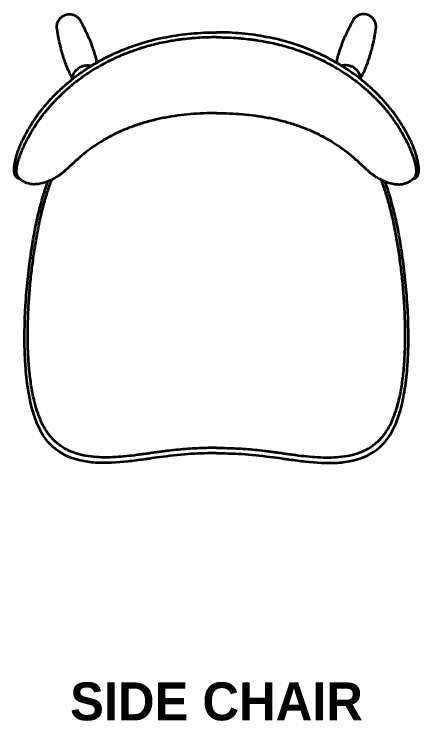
# Model space of a CAD drawing. Header units: millimetres. Extents: x -419 to 2485, y 567 to 1671.
# Drawn here: x 1951 to 2485, y 567 to 1499 of the extents above; entities that cross this region are included whole.
import ezdxf

# ---------------------------------------------------------------- set-up
doc = ezdxf.new("R2010")
doc.units = ezdxf.units.MM
doc.header["$LTSCALE"] = 0.7
doc.layers.add('T25', color=4, linetype='Continuous', lineweight=25)
doc.styles.add('Futwora Pro', font='FutworaPro-Regular.ttf')

# ---------------------------------------------------------------- blocks, each defined once
blk = doc.blocks.new('ManOfParts_FrenchmanStreet_SideChair')
at = {"linetype": 'Continuous', "lineweight": 35}
blk.add_lwpolyline([(0, 555.08), (0, 555.08)], dxfattribs=at)
blk.add_lwpolyline([(0, 555.08), (0, 555.08)], dxfattribs=at)
for points, knots in [([(-210.57, 562.6), (-210.58, 564.31), (-210.31, 566.02), (-209.8, 567.64), (-209.33, 569.13), (-208.64, 570.55), (-207.78, 571.84), (-207.02, 572.97), (-206.13, 574), (-205.12, 574.91), (-204.55, 575.43), (-203.94, 575.9), (-203.3, 576.33), (-201.66, 577.43), (-199.83, 578.24), (-197.92, 578.69), (-196.6, 579), (-195.23, 579.15), (-193.87, 579.13), (-193.1, 579.12), (-192.32, 579.05), (-191.56, 578.93), (-190.02, 578.69), (-188.52, 578.23), (-187.11, 577.56), (-185.69, 576.9), (-184.37, 576.02), (-183.19, 574.98), (-182.08, 573.99), (-181.09, 572.85), (-180.28, 571.6), (-179.99, 571.15), (-179.72, 570.68), (-179.47, 570.21)], [0, 0, 0, 0, 1, 1, 1, 2, 2, 2, 3, 3, 3, 4, 4, 4, 5, 5, 5, 6, 6, 6, 7, 7, 7, 8, 8, 8, 9, 9, 9, 10, 10, 10, 11, 11, 11, 11]), ([(210.57, 562.6), (210.58, 564.31), (210.31, 566.02), (209.8, 567.64), (209.33, 569.13), (208.64, 570.55), (207.78, 571.84), (207.02, 572.97), (206.13, 574), (205.12, 574.91), (204.55, 575.43), (203.94, 575.9), (203.3, 576.33), (201.66, 577.43), (199.83, 578.24), (197.92, 578.69), (196.6, 579), (195.23, 579.15), (193.87, 579.13), (193.1, 579.12), (192.32, 579.05), (191.56, 578.93), (190.02, 578.69), (188.52, 578.23), (187.11, 577.56), (185.69, 576.9), (184.37, 576.02), (183.19, 574.98), (182.08, 573.99), (181.09, 572.85), (180.28, 571.6), (179.99, 571.15), (179.72, 570.68), (179.47, 570.21)], [0, 0, 0, 0, 1, 1, 1, 2, 2, 2, 3, 3, 3, 4, 4, 4, 5, 5, 5, 6, 6, 6, 7, 7, 7, 8, 8, 8, 9, 9, 9, 10, 10, 10, 11, 11, 11, 11]), ([(-179.47, 570.21), (-178.74, 568.81), (-178.02, 567.42), (-177.3, 566.02), (-176.58, 564.62), (-175.86, 563.22), (-175.16, 561.82), (-173.76, 559), (-172.39, 556.17), (-171.07, 553.32), (-169.75, 550.46), (-168.48, 547.59), (-167.29, 544.68), (-166.1, 541.77), (-164.98, 538.83), (-163.97, 535.85)], [0, 0, 0, 0, 1, 1, 1, 2, 2, 2, 3, 3, 3, 4, 4, 4, 5, 5, 5, 5]), ([(179.47, 570.21), (178.74, 568.81), (178.02, 567.42), (177.3, 566.02), (176.58, 564.62), (175.86, 563.22), (175.16, 561.82), (173.76, 559), (172.39, 556.17), (171.07, 553.32), (169.75, 550.46), (168.48, 547.59), (167.29, 544.68), (166.1, 541.77), (164.98, 538.83), (163.97, 535.85)], [0, 0, 0, 0, 1, 1, 1, 2, 2, 2, 3, 3, 3, 4, 4, 4, 5, 5, 5, 5]), ([(-202.08, 523.12), (-202.57, 524.61), (-203.04, 526.11), (-203.48, 527.62), (-203.7, 528.39), (-203.92, 529.15), (-204.13, 529.92), (-204.34, 530.67), (-204.54, 531.42), (-204.73, 532.17), (-205.53, 535.21), (-206.24, 538.27), (-206.91, 541.35), (-207.57, 544.42), (-208.18, 547.5), (-208.74, 550.6), (-209.03, 552.14), (-209.3, 553.69), (-209.56, 555.24), (-209.83, 556.79), (-210.09, 558.34), (-210.34, 559.89)], [0, 0, 0, 0, 1, 1, 1, 2, 2, 2, 3, 3, 3, 4, 4, 4, 5, 5, 5, 6, 6, 6, 7, 7, 7, 7]), ([(202.08, 523.12), (202.57, 524.61), (203.04, 526.11), (203.48, 527.62), (203.7, 528.39), (203.92, 529.15), (204.13, 529.92), (204.34, 530.67), (204.54, 531.42), (204.73, 532.17), (205.53, 535.21), (206.24, 538.27), (206.91, 541.35), (207.57, 544.42), (208.18, 547.5), (208.74, 550.6), (209.03, 552.14), (209.3, 553.69), (209.56, 555.24), (209.83, 556.79), (210.09, 558.34), (210.34, 559.89)], [0, 0, 0, 0, 1, 1, 1, 2, 2, 2, 3, 3, 3, 4, 4, 4, 5, 5, 5, 6, 6, 6, 7, 7, 7, 7]), ([(-231.92, 451.69), (-228.49, 455.98), (-224.91, 460.18), (-221.22, 464.26), (-217.51, 468.35), (-213.68, 472.31), (-209.74, 476.15), (-205.79, 479.99), (-201.73, 483.7), (-197.56, 487.26), (-193.39, 490.83), (-189.11, 494.26), (-184.75, 497.55), (-176.01, 504.13), (-166.9, 510.12), (-157.5, 515.53), (-148.08, 520.95), (-138.38, 525.78), (-128.42, 530.04), (-118.46, 534.31), (-108.25, 538.01), (-97.84, 541.16), (-87.42, 544.31), (-76.8, 546.91), (-66.03, 548.98), (-60.63, 550.01), (-55.21, 550.91), (-49.75, 551.67), (-44.29, 552.44), (-38.79, 553.08), (-33.28, 553.58), (-27.77, 554.09), (-22.23, 554.46), (-16.68, 554.71), (-13.9, 554.84), (-11.13, 554.93), (-8.35, 554.99), (-5.56, 555.05), (-2.78, 555.08), (0, 555.08)], [0, 0, 0, 0, 1, 1, 1, 2, 2, 2, 3, 3, 3, 4, 4, 4, 5, 5, 5, 6, 6, 6, 7, 7, 7, 8, 8, 8, 9, 9, 9, 10, 10, 10, 11, 11, 11, 12, 12, 12, 13, 13, 13, 13]), ([(231.92, 451.69), (228.49, 455.98), (224.91, 460.18), (221.22, 464.26), (217.51, 468.35), (213.68, 472.31), (209.74, 476.15), (205.79, 479.99), (201.73, 483.7), (197.56, 487.26), (193.39, 490.83), (189.11, 494.26), (184.75, 497.55), (176.01, 504.13), (166.9, 510.12), (157.5, 515.53), (148.08, 520.95), (138.38, 525.78), (128.42, 530.04), (118.46, 534.31), (108.25, 538.01), (97.84, 541.16), (87.42, 544.31), (76.8, 546.91), (66.03, 548.98), (60.63, 550.01), (55.21, 550.91), (49.75, 551.67), (44.29, 552.44), (38.79, 553.08), (33.28, 553.58), (27.77, 554.09), (22.23, 554.46), (16.68, 554.71), (13.9, 554.84), (11.13, 554.93), (8.35, 554.99), (5.56, 555.05), (2.78, 555.08), (0, 555.08)], [0, 0, 0, 0, 1, 1, 1, 2, 2, 2, 3, 3, 3, 4, 4, 4, 5, 5, 5, 6, 6, 6, 7, 7, 7, 8, 8, 8, 9, 9, 9, 10, 10, 10, 11, 11, 11, 12, 12, 12, 13, 13, 13, 13]), ([(0, 548.63), (-1.49, 548.63), (-2.98, 548.62), (-4.47, 548.61), (-5.71, 548.59), (-6.94, 548.57), (-8.18, 548.54), (-9.11, 548.52), (-10.04, 548.5), (-10.97, 548.47), (-12.77, 548.42), (-14.56, 548.35), (-16.35, 548.28), (-17.11, 548.24), (-17.86, 548.21), (-18.62, 548.17), (-22.94, 547.95), (-27.26, 547.66), (-31.57, 547.28), (-31.92, 547.25), (-32.28, 547.22), (-32.64, 547.19), (-36.58, 546.83), (-40.52, 546.41), (-44.44, 545.92), (-45.89, 545.74), (-47.34, 545.55), (-48.79, 545.35), (-51.6, 544.97), (-54.41, 544.54), (-57.2, 544.08), (-59.73, 543.67), (-62.26, 543.22), (-64.77, 542.75), (-68.2, 542.1), (-71.61, 541.4), (-75.01, 540.65), (-82.09, 539.07), (-89.1, 537.25), (-96.02, 535.19), (-97.25, 534.82), (-98.47, 534.45), (-99.69, 534.07), (-103.74, 532.8), (-107.76, 531.45), (-111.75, 530.01), (-115.74, 528.57), (-119.69, 527.05), (-123.61, 525.43), (-124.44, 525.09), (-125.27, 524.74), (-126.1, 524.39), (-129.17, 523.09), (-132.22, 521.73), (-135.24, 520.32), (-139.08, 518.53), (-142.88, 516.64), (-146.64, 514.67), (-149.36, 513.24), (-152.06, 511.76), (-154.73, 510.23), (-155.75, 509.65), (-156.76, 509.06), (-157.77, 508.47), (-159.61, 507.39), (-161.43, 506.29), (-163.24, 505.16), (-165.04, 504.04), (-166.84, 502.89), (-168.63, 501.72), (-170.41, 500.55), (-172.18, 499.35), (-173.94, 498.13), (-175.69, 496.92), (-177.44, 495.68), (-179.17, 494.41), (-179.98, 493.82), (-180.79, 493.22), (-181.59, 492.62), (-181.83, 492.44), (-182.07, 492.26), (-182.3, 492.08), (-183.34, 491.3), (-184.38, 490.5), (-185.41, 489.7), (-188.4, 487.37), (-191.34, 484.98), (-194.23, 482.51), (-194.61, 482.18), (-195, 481.84), (-195.39, 481.51), (-196.2, 480.81), (-197.01, 480.1), (-197.82, 479.38), (-198.63, 478.66), (-199.43, 477.94), (-200.23, 477.22), (-201.03, 476.49), (-201.82, 475.76), (-202.61, 475.02), (-203.06, 474.6), (-203.51, 474.17), (-203.96, 473.75), (-204.3, 473.43), (-204.63, 473.11), (-204.97, 472.79), (-205.39, 472.38), (-205.81, 471.98), (-206.23, 471.57), (-206.59, 471.22), (-206.94, 470.87), (-207.3, 470.53), (-208.07, 469.77), (-208.83, 469), (-209.6, 468.24), (-210.36, 467.47), (-211.11, 466.69), (-211.87, 465.91), (-212.62, 465.13), (-213.37, 464.35), (-214.11, 463.56), (-215.26, 462.33), (-216.41, 461.09), (-217.54, 459.85), (-217.86, 459.49), (-218.18, 459.13), (-218.51, 458.77), (-219.95, 457.15), (-221.37, 455.51), (-222.78, 453.86), (-223.13, 453.45), (-223.48, 453.04), (-223.82, 452.62), (-224.17, 452.2), (-224.52, 451.79), (-224.86, 451.37), (-225.21, 450.95), (-225.55, 450.54), (-225.89, 450.12), (-226.24, 449.7), (-226.58, 449.28), (-226.92, 448.86), (-227.09, 448.64), (-227.26, 448.43), (-227.43, 448.22), (-227.51, 448.12), (-227.6, 448.01), (-227.68, 447.91), (-227.76, 447.8), (-227.85, 447.69), (-227.93, 447.59), (-227.97, 447.53), (-228.02, 447.48), (-228.06, 447.43)], [0, 0, 0, 0, 1, 1, 1, 2, 2, 2, 3, 3, 3, 4, 4, 4, 5, 5, 5, 6, 6, 6, 7, 7, 7, 8, 8, 8, 9, 9, 9, 10, 10, 10, 11, 11, 11, 12, 12, 12, 13, 13, 13, 14, 14, 14, 15, 15, 15, 16, 16, 16, 17, 17, 17, 18, 18, 18, 19, 19, 19, 20, 20, 20, 21, 21, 21, 22, 22, 22, 23, 23, 23, 24, 24, 24, 25, 25, 25, 26, 26, 26, 27, 27, 27, 28, 28, 28, 29, 29, 29, 30, 30, 30, 31, 31, 31, 32, 32, 32, 33, 33, 33, 34, 34, 34, 35, 35, 35, 36, 36, 36, 37, 37, 37, 38, 38, 38, 39, 39, 39, 40, 40, 40, 41, 41, 41, 42, 42, 42, 43, 43, 43, 44, 44, 44, 45, 45, 45, 46, 46, 46, 47, 47, 47, 48, 48, 48, 49, 49, 49, 50, 50, 50, 51, 51, 51, 51]), ([(0, 548.63), (1.49, 548.63), (2.98, 548.62), (4.47, 548.61), (5.71, 548.59), (6.94, 548.57), (8.18, 548.54), (9.11, 548.52), (10.04, 548.5), (10.97, 548.47), (12.77, 548.42), (14.56, 548.35), (16.35, 548.28), (17.11, 548.24), (17.86, 548.21), (18.62, 548.17), (22.94, 547.95), (27.26, 547.66), (31.57, 547.28), (31.92, 547.25), (32.28, 547.22), (32.64, 547.19), (36.58, 546.83), (40.52, 546.41), (44.44, 545.92), (45.89, 545.74), (47.34, 545.55), (48.79, 545.35), (51.6, 544.97), (54.41, 544.54), (57.2, 544.08), (59.73, 543.67), (62.26, 543.22), (64.77, 542.75), (68.2, 542.1), (71.61, 541.4), (75.01, 540.65), (82.09, 539.07), (89.1, 537.25), (96.02, 535.19), (97.25, 534.82), (98.47, 534.45), (99.69, 534.07), (103.74, 532.8), (107.76, 531.45), (111.75, 530.01), (115.74, 528.57), (119.69, 527.05), (123.61, 525.43), (124.44, 525.09), (125.27, 524.74), (126.1, 524.39), (129.17, 523.09), (132.22, 521.73), (135.24, 520.32), (139.08, 518.53), (142.88, 516.64), (146.64, 514.67), (149.36, 513.24), (152.06, 511.76), (154.73, 510.23), (155.75, 509.65), (156.76, 509.06), (157.77, 508.47), (159.61, 507.39), (161.43, 506.29), (163.24, 505.16), (165.04, 504.04), (166.84, 502.89), (168.63, 501.72), (170.41, 500.55), (172.18, 499.35), (173.94, 498.13), (175.69, 496.92), (177.44, 495.68), (179.17, 494.41), (179.98, 493.82), (180.79, 493.22), (181.59, 492.62), (181.83, 492.44), (182.07, 492.26), (182.3, 492.08), (183.34, 491.3), (184.38, 490.5), (185.41, 489.7), (188.4, 487.37), (191.34, 484.98), (194.23, 482.51), (194.61, 482.18), (195, 481.84), (195.39, 481.51), (196.2, 480.81), (197.01, 480.1), (197.82, 479.38), (198.63, 478.66), (199.43, 477.94), (200.23, 477.22), (201.03, 476.49), (201.82, 475.76), (202.61, 475.02), (203.06, 474.6), (203.51, 474.17), (203.96, 473.75), (204.3, 473.43), (204.63, 473.11), (204.97, 472.79), (205.39, 472.38), (205.81, 471.98), (206.23, 471.57), (206.59, 471.22), (206.94, 470.87), (207.3, 470.53), (208.07, 469.77), (208.83, 469), (209.6, 468.24), (210.36, 467.47), (211.11, 466.69), (211.87, 465.91), (212.62, 465.13), (213.37, 464.35), (214.11, 463.56), (215.26, 462.33), (216.41, 461.09), (217.54, 459.85), (217.86, 459.49), (218.18, 459.13), (218.51, 458.77), (219.95, 457.15), (221.37, 455.51), (222.78, 453.86), (223.13, 453.45), (223.48, 453.04), (223.82, 452.62), (224.17, 452.2), (224.52, 451.79), (224.86, 451.37), (225.21, 450.95), (225.55, 450.54), (225.89, 450.12), (226.24, 449.7), (226.58, 449.28), (226.92, 448.86), (227.09, 448.64), (227.26, 448.43), (227.43, 448.22), (227.51, 448.12), (227.6, 448.01), (227.68, 447.91), (227.76, 447.8), (227.85, 447.69), (227.93, 447.59), (227.97, 447.53), (228.02, 447.48), (228.06, 447.43)], [0, 0, 0, 0, 1, 1, 1, 2, 2, 2, 3, 3, 3, 4, 4, 4, 5, 5, 5, 6, 6, 6, 7, 7, 7, 8, 8, 8, 9, 9, 9, 10, 10, 10, 11, 11, 11, 12, 12, 12, 13, 13, 13, 14, 14, 14, 15, 15, 15, 16, 16, 16, 17, 17, 17, 18, 18, 18, 19, 19, 19, 20, 20, 20, 21, 21, 21, 22, 22, 22, 23, 23, 23, 24, 24, 24, 25, 25, 25, 26, 26, 26, 27, 27, 27, 28, 28, 28, 29, 29, 29, 30, 30, 30, 31, 31, 31, 32, 32, 32, 33, 33, 33, 34, 34, 34, 35, 35, 35, 36, 36, 36, 37, 37, 37, 38, 38, 38, 39, 39, 39, 40, 40, 40, 41, 41, 41, 42, 42, 42, 43, 43, 43, 44, 44, 44, 45, 45, 45, 46, 46, 46, 47, 47, 47, 48, 48, 48, 49, 49, 49, 50, 50, 50, 51, 51, 51, 51]), ([(-164.19, 536.46), (-163.18, 533.76), (-162.22, 531.01), (-161.32, 528.17), (-160.57, 525.78), (-159.85, 523.3), (-159.19, 520.7), (-158.75, 518.96), (-158.33, 517.14), (-157.96, 515.26)], [0, 0, 0, 0, 1, 1, 1, 2, 2, 2, 3, 3, 3, 3]), ([(164.19, 536.46), (163.18, 533.76), (162.22, 531.01), (161.32, 528.17), (160.57, 525.78), (159.85, 523.3), (159.19, 520.7), (158.75, 518.96), (158.33, 517.14), (157.96, 515.26)], [0, 0, 0, 0, 1, 1, 1, 2, 2, 2, 3, 3, 3, 3]), ([(-190.14, 495.12), (-190.55, 495.77), (-190.94, 496.41), (-191.32, 497.05), (-191.54, 497.43), (-191.76, 497.81), (-191.97, 498.19), (-192.72, 499.51), (-193.41, 500.82), (-194.05, 502.12), (-196.25, 506.55), (-198.07, 511.11), (-199.58, 515.39), (-200.57, 518.19), (-201.46, 520.98), (-202.27, 523.74)], [0.372268, 0.372268, 0.372268, 0.372268, 1, 1, 1, 2, 2, 2, 3, 3, 3, 4, 4, 4, 5, 5, 5, 5]), ([(190.14, 495.12), (190.55, 495.77), (190.94, 496.41), (191.32, 497.05), (191.54, 497.43), (191.76, 497.81), (191.97, 498.19), (192.72, 499.51), (193.41, 500.82), (194.05, 502.12), (196.25, 506.55), (198.07, 511.11), (199.58, 515.39), (200.57, 518.19), (201.46, 520.98), (202.27, 523.74)], [0.372272, 0.372272, 0.372272, 0.372272, 1, 1, 1, 2, 2, 2, 3, 3, 3, 4, 4, 4, 5, 5, 5, 5]), ([(-190.38, 493.19), (-190.23, 495.2), (-189.77, 497.17), (-189.02, 499.05), (-188.01, 501.59), (-186.49, 503.9), (-184.56, 505.84), (-182.63, 507.76), (-180.33, 509.28), (-177.79, 510.28), (-175.46, 511.21), (-172.97, 511.69), (-170.46, 511.7), (-168.64, 511.71), (-166.84, 511.47), (-165.09, 510.99)], [0.203711, 0.203711, 0.203711, 0.203711, 1, 1, 1, 2, 2, 2, 3, 3, 3, 4, 4, 4, 5, 5, 5, 5]), ([(190.38, 493.19), (190.23, 495.2), (189.77, 497.17), (189.02, 499.05), (188.01, 501.59), (186.49, 503.9), (184.56, 505.84), (182.63, 507.76), (180.33, 509.28), (177.79, 510.28), (175.46, 511.21), (172.97, 511.69), (170.46, 511.7), (168.64, 511.71), (166.84, 511.47), (165.09, 510.99)], [0.203711, 0.203711, 0.203711, 0.203711, 1, 1, 1, 2, 2, 2, 3, 3, 3, 4, 4, 4, 5, 5, 5, 5]), ([(-265.45, 385.17), (-265.27, 386.23), (-265.05, 387.33), (-264.79, 388.48), (-264.42, 390.13), (-263.96, 391.87), (-263.41, 393.7), (-262.87, 395.52), (-262.24, 397.42), (-261.53, 399.39), (-260.82, 401.36), (-260.03, 403.39), (-259.16, 405.48), (-258.29, 407.57), (-257.34, 409.71), (-256.32, 411.88), (-255.29, 414.06), (-254.19, 416.29), (-253.03, 418.52), (-251.86, 420.77), (-250.61, 423.06), (-249.31, 425.34), (-247.99, 427.65), (-246.58, 430.02), (-245.14, 432.35), (-244.38, 433.57), (-243.62, 434.77), (-242.84, 435.99), (-241.99, 437.31), (-241.19, 438.53), (-240.32, 439.84), (-239.41, 441.2), (-238.45, 442.62), (-237.52, 443.96), (-237.03, 444.68), (-236.54, 445.39), (-236.04, 446.1), (-235.5, 446.87), (-234.99, 447.59), (-234.45, 448.33), (-234.08, 448.86), (-233.7, 449.37), (-233.31, 449.89), (-232.83, 450.52), (-232.42, 451.05), (-231.92, 451.69)], [0, 0, 0, 0, 1, 1, 1, 2, 2, 2, 3, 3, 3, 4, 4, 4, 5, 5, 5, 6, 6, 6, 7, 7, 7, 8, 8, 8, 9, 9, 9, 10, 10, 10, 11, 11, 11, 12, 12, 12, 13, 13, 13, 14, 14, 14, 15, 15, 15, 15]), ([(0, 448.51), (-5.71, 448.51), (-11.42, 448.4), (-17.12, 448.17), (-22.81, 447.95), (-28.5, 447.6), (-34.17, 447.12), (-39.83, 446.65), (-45.48, 446.04), (-51.11, 445.29), (-56.72, 444.53), (-62.32, 443.64), (-67.88, 442.59), (-73.43, 441.54), (-78.94, 440.33), (-84.41, 438.96), (-89.86, 437.59), (-95.28, 436.06), (-100.63, 434.35), (-105.96, 432.65), (-111.24, 430.77), (-116.45, 428.71), (-121.64, 426.66), (-126.76, 424.43), (-131.8, 422.02), (-136.79, 419.62), (-141.73, 417.03), (-146.56, 414.28), (-147.6, 413.68), (-148.64, 413.08), (-149.67, 412.47), (-153.39, 410.26), (-157.08, 407.93), (-160.67, 405.52), (-162.99, 403.96), (-165.25, 402.38), (-167.51, 400.74), (-169.53, 399.28), (-171.48, 397.82), (-173.44, 396.31)], [0, 0, 0, 0, 1, 1, 1, 2, 2, 2, 3, 3, 3, 4, 4, 4, 5, 5, 5, 6, 6, 6, 7, 7, 7, 8, 8, 8, 9, 9, 9, 10, 10, 10, 11, 11, 11, 12, 12, 12, 13, 13, 13, 13]), ([(0, 448.51), (5.71, 448.51), (11.42, 448.4), (17.12, 448.17), (22.81, 447.95), (28.5, 447.6), (34.17, 447.12), (39.83, 446.65), (45.48, 446.04), (51.11, 445.29), (56.72, 444.53), (62.32, 443.64), (67.88, 442.59), (73.43, 441.54), (78.94, 440.33), (84.41, 438.96), (89.86, 437.59), (95.28, 436.06), (100.63, 434.35), (105.96, 432.65), (111.24, 430.77), (116.45, 428.71), (121.64, 426.66), (126.76, 424.43), (131.8, 422.02), (136.79, 419.62), (141.73, 417.03), (146.56, 414.28), (147.6, 413.68), (148.64, 413.08), (149.67, 412.47), (153.39, 410.26), (157.08, 407.93), (160.67, 405.52), (162.99, 403.96), (165.25, 402.38), (167.51, 400.74), (169.53, 399.28), (171.48, 397.82), (173.44, 396.31)], [0, 0, 0, 0, 1, 1, 1, 2, 2, 2, 3, 3, 3, 4, 4, 4, 5, 5, 5, 6, 6, 6, 7, 7, 7, 8, 8, 8, 9, 9, 9, 10, 10, 10, 11, 11, 11, 12, 12, 12, 13, 13, 13, 13]), ([(265.45, 385.17), (265.27, 386.23), (265.05, 387.33), (264.79, 388.48), (264.42, 390.13), (263.96, 391.87), (263.41, 393.7), (262.87, 395.52), (262.24, 397.42), (261.53, 399.39), (260.82, 401.36), (260.03, 403.39), (259.16, 405.48), (258.29, 407.57), (257.34, 409.71), (256.32, 411.88), (255.29, 414.06), (254.19, 416.29), (253.03, 418.52), (251.86, 420.77), (250.61, 423.06), (249.31, 425.34), (247.99, 427.65), (246.58, 430.02), (245.14, 432.35), (244.38, 433.57), (243.62, 434.77), (242.84, 435.99), (241.99, 437.31), (241.19, 438.53), (240.32, 439.84), (239.41, 441.2), (238.45, 442.62), (237.52, 443.96), (237.03, 444.68), (236.54, 445.39), (236.04, 446.1), (235.5, 446.87), (234.99, 447.59), (234.45, 448.33), (234.08, 448.86), (233.7, 449.37), (233.31, 449.89), (232.83, 450.52), (232.42, 451.05), (231.92, 451.69)], [0, 0, 0, 0, 1, 1, 1, 2, 2, 2, 3, 3, 3, 4, 4, 4, 5, 5, 5, 6, 6, 6, 7, 7, 7, 8, 8, 8, 9, 9, 9, 10, 10, 10, 11, 11, 11, 12, 12, 12, 13, 13, 13, 14, 14, 14, 15, 15, 15, 15]), ([(-261.79, 364.32), (-262.01, 364.57), (-262.21, 364.85), (-262.39, 365.15), (-262.46, 365.27), (-262.54, 365.4), (-262.61, 365.54), (-263.02, 366.33), (-263.33, 367.28), (-263.53, 368.39), (-263.55, 368.48), (-263.57, 368.57), (-263.58, 368.67), (-263.75, 369.7), (-263.83, 370.86), (-263.81, 372.15), (-263.8, 372.62), (-263.78, 373.11), (-263.75, 373.61), (-263.69, 374.6), (-263.58, 375.66), (-263.42, 376.78), (-263.29, 377.63), (-263.14, 378.51), (-262.96, 379.43), (-262.93, 379.59), (-262.9, 379.75), (-262.87, 379.91), (-262.71, 380.67), (-262.54, 381.45), (-262.34, 382.26), (-262.11, 383.24), (-261.84, 384.25), (-261.54, 385.29), (-261.35, 385.99), (-261.14, 386.71), (-260.91, 387.44), (-260.8, 387.79), (-260.69, 388.15), (-260.57, 388.51), (-259.87, 390.7), (-259.05, 393.02), (-258.12, 395.43), (-258.04, 395.64), (-257.96, 395.84), (-257.88, 396.05), (-257.01, 398.27), (-256.05, 400.57), (-254.99, 402.94), (-254.61, 403.81), (-254.21, 404.68), (-253.8, 405.56), (-253.59, 406), (-253.39, 406.44), (-253.18, 406.88), (-252.55, 408.21), (-251.89, 409.56), (-251.2, 410.92), (-250.52, 412.28), (-249.81, 413.65), (-249.08, 415.03), (-248.95, 415.27), (-248.83, 415.51), (-248.7, 415.75), (-248.08, 416.9), (-247.45, 418.06), (-246.8, 419.23), (-245.48, 421.59), (-244.1, 423.96), (-242.66, 426.33), (-242.38, 426.79), (-242.1, 427.25), (-241.82, 427.7), (-240.06, 430.55), (-238.21, 433.39), (-236.3, 436.2), (-236.11, 436.47), (-235.93, 436.74), (-235.75, 437.01), (-233.99, 439.55), (-232.18, 442.06), (-230.3, 444.53), (-229.78, 445.22), (-229.26, 445.9), (-228.73, 446.58), (-228.59, 446.75), (-228.46, 446.92), (-228.33, 447.09), (-228.26, 447.17), (-228.19, 447.26), (-228.12, 447.34), (-228.1, 447.37), (-228.08, 447.4), (-228.06, 447.43)], [0, 0, 0, 0, 1, 1, 1, 2, 2, 2, 3, 3, 3, 4, 4, 4, 5, 5, 5, 6, 6, 6, 7, 7, 7, 8, 8, 8, 9, 9, 9, 10, 10, 10, 11, 11, 11, 12, 12, 12, 13, 13, 13, 14, 14, 14, 15, 15, 15, 16, 16, 16, 17, 17, 17, 18, 18, 18, 19, 19, 19, 20, 20, 20, 21, 21, 21, 22, 22, 22, 23, 23, 23, 24, 24, 24, 25, 25, 25, 26, 26, 26, 27, 27, 27, 28, 28, 28, 29, 29, 29, 30, 30, 30, 31, 31, 31, 31]), ([(261.79, 364.32), (262.01, 364.57), (262.21, 364.85), (262.39, 365.15), (262.46, 365.27), (262.54, 365.4), (262.61, 365.54), (263.02, 366.33), (263.33, 367.28), (263.53, 368.39), (263.55, 368.48), (263.57, 368.57), (263.58, 368.67), (263.75, 369.7), (263.83, 370.86), (263.81, 372.15), (263.8, 372.62), (263.78, 373.11), (263.75, 373.61), (263.69, 374.6), (263.58, 375.66), (263.42, 376.78), (263.29, 377.63), (263.14, 378.51), (262.96, 379.43), (262.93, 379.59), (262.9, 379.75), (262.87, 379.91), (262.71, 380.67), (262.54, 381.45), (262.34, 382.26), (262.11, 383.24), (261.84, 384.25), (261.54, 385.29), (261.35, 385.99), (261.14, 386.71), (260.91, 387.44), (260.8, 387.79), (260.69, 388.15), (260.57, 388.51), (259.87, 390.7), (259.05, 393.02), (258.12, 395.43), (258.04, 395.64), (257.96, 395.84), (257.88, 396.05), (257.01, 398.27), (256.05, 400.57), (254.99, 402.94), (254.61, 403.81), (254.21, 404.68), (253.8, 405.56), (253.59, 406), (253.39, 406.44), (253.18, 406.88), (252.55, 408.21), (251.89, 409.56), (251.2, 410.92), (250.52, 412.28), (249.81, 413.65), (249.08, 415.03), (248.95, 415.27), (248.83, 415.51), (248.7, 415.75), (248.08, 416.9), (247.45, 418.06), (246.8, 419.23), (245.48, 421.59), (244.1, 423.96), (242.66, 426.33), (242.38, 426.79), (242.1, 427.25), (241.82, 427.7), (240.06, 430.55), (238.21, 433.39), (236.3, 436.2), (236.11, 436.47), (235.93, 436.74), (235.75, 437.01), (233.99, 439.55), (232.18, 442.06), (230.3, 444.53), (229.78, 445.22), (229.26, 445.9), (228.73, 446.58), (228.59, 446.75), (228.46, 446.92), (228.33, 447.09), (228.26, 447.17), (228.19, 447.26), (228.12, 447.34), (228.1, 447.37), (228.08, 447.4), (228.06, 447.43)], [0, 0, 0, 0, 1, 1, 1, 2, 2, 2, 3, 3, 3, 4, 4, 4, 5, 5, 5, 6, 6, 6, 7, 7, 7, 8, 8, 8, 9, 9, 9, 10, 10, 10, 11, 11, 11, 12, 12, 12, 13, 13, 13, 14, 14, 14, 15, 15, 15, 16, 16, 16, 17, 17, 17, 18, 18, 18, 19, 19, 19, 20, 20, 20, 21, 21, 21, 22, 22, 22, 23, 23, 23, 24, 24, 24, 25, 25, 25, 26, 26, 26, 27, 27, 27, 28, 28, 28, 29, 29, 29, 30, 30, 30, 31, 31, 31, 31]), ([(-173.44, 396.31), (-174.9, 395.18), (-176.36, 393.99), (-177.77, 392.78), (-179.72, 391.12), (-181.67, 389.36), (-183.54, 387.63), (-184.47, 386.77), (-185.4, 385.91), (-186.32, 385.04), (-187.41, 384.02), (-188.51, 382.98), (-189.59, 381.96), (-190.68, 380.93), (-191.79, 379.89), (-192.88, 378.88), (-193.19, 378.58), (-193.5, 378.29), (-193.81, 378.01), (-194.96, 376.94), (-196.11, 375.88), (-197.27, 374.85), (-199.57, 372.79), (-201.89, 370.8), (-204.26, 368.94), (-205.18, 368.22), (-206.1, 367.52), (-207.03, 366.85), (-207.6, 366.43), (-208.18, 366.03), (-208.76, 365.63), (-210.51, 364.43), (-212.28, 363.34), (-214.1, 362.35), (-214.24, 362.28), (-214.38, 362.21), (-214.51, 362.13), (-214.58, 362.1), (-214.65, 362.06), (-214.71, 362.03), (-214.75, 362.01), (-214.78, 361.99), (-214.81, 361.98), (-214.83, 361.97), (-214.84, 361.96), (-214.86, 361.95), (-214.87, 361.95), (-214.88, 361.94), (-214.89, 361.94), (-214.89, 361.94), (-214.89, 361.93), (-214.9, 361.93), (-214.9, 361.93), (-214.9, 361.93), (-214.91, 361.93), (-214.91, 361.93), (-214.91, 361.93), (-214.91, 361.93), (-214.91, 361.93), (-214.91, 361.93), (-214.91, 361.93)], [0, 0, 0, 0, 1, 1, 1, 2, 2, 2, 3, 3, 3, 4, 4, 4, 5, 5, 5, 6, 6, 6, 7, 7, 7, 8, 8, 8, 9, 9, 9, 10, 10, 10, 11, 11, 11, 12, 12, 12, 13, 13, 13, 14, 14, 14, 15, 15, 15, 16, 16, 16, 17, 17, 17, 18, 18, 18, 19, 19, 19, 20, 20, 20, 20]), ([(173.44, 396.31), (174.9, 395.18), (176.36, 393.99), (177.77, 392.78), (179.72, 391.12), (181.67, 389.36), (183.54, 387.63), (184.47, 386.77), (185.4, 385.91), (186.32, 385.04), (187.41, 384.02), (188.51, 382.98), (189.59, 381.96), (190.68, 380.93), (191.79, 379.89), (192.88, 378.88), (193.19, 378.58), (193.5, 378.29), (193.81, 378.01), (194.96, 376.94), (196.11, 375.88), (197.27, 374.85), (199.57, 372.79), (201.89, 370.8), (204.26, 368.94), (205.18, 368.22), (206.1, 367.52), (207.03, 366.85), (207.6, 366.43), (208.18, 366.03), (208.76, 365.63), (210.51, 364.43), (212.28, 363.34), (214.1, 362.35), (214.24, 362.28), (214.38, 362.21), (214.51, 362.13), (214.58, 362.1), (214.65, 362.06), (214.71, 362.03), (214.75, 362.01), (214.78, 361.99), (214.81, 361.98), (214.83, 361.97), (214.84, 361.96), (214.86, 361.95), (214.87, 361.95), (214.88, 361.94), (214.89, 361.94), (214.89, 361.94), (214.89, 361.93), (214.9, 361.93), (214.9, 361.93), (214.9, 361.93), (214.91, 361.93), (214.91, 361.93), (214.91, 361.93), (214.91, 361.93), (214.91, 361.93), (214.91, 361.93), (214.91, 361.93)], [0, 0, 0, 0, 1, 1, 1, 2, 2, 2, 3, 3, 3, 4, 4, 4, 5, 5, 5, 6, 6, 6, 7, 7, 7, 8, 8, 8, 9, 9, 9, 10, 10, 10, 11, 11, 11, 12, 12, 12, 13, 13, 13, 14, 14, 14, 15, 15, 15, 16, 16, 16, 17, 17, 17, 18, 18, 18, 19, 19, 19, 20, 20, 20, 20]), ([(-259.6, 362.13), (-259.69, 362.14), (-259.78, 362.15), (-259.87, 362.17), (-260.7, 362.28), (-261.49, 362.5), (-262.22, 362.86), (-262.38, 362.94), (-262.54, 363.03), (-262.7, 363.12), (-263.18, 363.4), (-263.63, 363.74), (-264.03, 364.14), (-264.25, 364.35), (-264.45, 364.57), (-264.64, 364.81), (-264.98, 365.23), (-265.27, 365.69), (-265.53, 366.18), (-266.05, 367.17), (-266.42, 368.31), (-266.65, 369.57), (-266.88, 370.81), (-266.98, 372.18), (-266.96, 373.68), (-266.94, 375.16), (-266.81, 376.78), (-266.56, 378.54), (-266.53, 378.72), (-266.51, 378.89), (-266.48, 379.06), (-266.37, 379.77), (-266.24, 380.51), (-266.09, 381.26), (-266.02, 381.64), (-265.94, 382.03), (-265.85, 382.43)], [0, 0, 0, 0, 1, 1, 1, 2, 2, 2, 3, 3, 3, 4, 4, 4, 5, 5, 5, 6, 6, 6, 7, 7, 7, 8, 8, 8, 9, 9, 9, 10, 10, 10, 11, 11, 11, 11.412887, 11.412887, 11.412887, 11.412887]), ([(259.6, 362.13), (259.69, 362.14), (259.78, 362.15), (259.87, 362.17), (260.7, 362.28), (261.49, 362.5), (262.22, 362.86), (262.38, 362.94), (262.54, 363.03), (262.7, 363.12), (263.18, 363.4), (263.63, 363.74), (264.03, 364.14), (264.25, 364.35), (264.45, 364.57), (264.64, 364.81), (264.98, 365.23), (265.27, 365.69), (265.53, 366.18), (266.05, 367.17), (266.42, 368.31), (266.65, 369.57), (266.88, 370.81), (266.98, 372.18), (266.96, 373.68), (266.94, 375.16), (266.81, 376.78), (266.56, 378.54), (266.53, 378.72), (266.51, 378.89), (266.48, 379.06), (266.37, 379.77), (266.24, 380.51), (266.09, 381.26), (266.02, 381.64), (265.94, 382.03), (265.85, 382.43)], [0, 0, 0, 0, 1, 1, 1, 2, 2, 2, 3, 3, 3, 4, 4, 4, 5, 5, 5, 6, 6, 6, 7, 7, 7, 8, 8, 8, 9, 9, 9, 10, 10, 10, 11, 11, 11, 11.4125, 11.4125, 11.4125, 11.4125]), ([(-258.03, 360.86), (-258.04, 360.86), (-258.04, 360.86), (-258.04, 360.86), (-259.39, 361.89), (-260.47, 362.87), (-261.37, 363.85), (-261.52, 364.01), (-261.66, 364.17), (-261.79, 364.32)], [0, 0, 0, 0, 1, 1, 1, 2, 2, 2, 3, 3, 3, 3]), ([(258.03, 360.86), (258.04, 360.86), (258.04, 360.86), (258.04, 360.86), (259.39, 361.89), (260.47, 362.87), (261.37, 363.85), (261.52, 364.01), (261.66, 364.17), (261.79, 364.32)], [0, 0, 0, 0, 1, 1, 1, 2, 2, 2, 3, 3, 3, 3]), ([(-252.19, 357.15), (-252.86, 357.48), (-253.61, 357.89), (-254.58, 358.49), (-255.14, 358.84), (-255.71, 359.22), (-256.27, 359.6), (-256.43, 359.71), (-256.59, 359.81), (-256.74, 359.92), (-256.89, 360.03), (-257.05, 360.14), (-257.2, 360.24), (-257.49, 360.45), (-257.77, 360.66), (-258.03, 360.86)], [0, 0, 0, 0, 1, 1, 1, 2, 2, 2, 3, 3, 3, 4, 4, 4, 5, 5, 5, 5]), ([(-214.91, 361.93), (-215.03, 361.86), (-215.15, 361.8), (-215.27, 361.74), (-219.42, 359.62), (-223.67, 357.85), (-227.91, 356.61), (-230.41, 355.87), (-232.92, 355.31), (-235.41, 354.99), (-237.98, 354.65), (-240.52, 354.55), (-242.99, 354.75), (-246.25, 355.01), (-249.35, 355.79), (-252.19, 357.15)], [0, 0, 0, 0, 1, 1, 1, 2, 2, 2, 3, 3, 3, 4, 4, 4, 5, 5, 5, 5]), ([(0, 6.97), (-0.04, 6.97), (-0.08, 6.97), (-0.12, 6.97), (-0.21, 6.97), (-0.29, 6.97), (-0.37, 6.97), (-1, 6.98), (-1.62, 6.98), (-2.24, 6.98), (-6.17, 6.98), (-10.1, 6.94), (-14.02, 6.84), (-18, 6.74), (-21.97, 6.59), (-25.94, 6.4), (-29.98, 6.19), (-34.02, 5.94), (-38.06, 5.64), (-42.2, 5.34), (-46.33, 4.98), (-50.46, 4.58), (-54.73, 4.17), (-58.99, 3.71), (-63.25, 3.21), (-65.46, 2.95), (-67.68, 2.68), (-69.89, 2.4), (-72.1, 2.12), (-74.31, 1.83), (-76.52, 1.53), (-78.82, 1.22), (-81.12, 0.9), (-83.42, 0.58), (-85.73, 0.25), (-88.03, -0.07), (-90.33, -0.4), (-92.69, -0.73), (-95.06, -1.06), (-97.42, -1.39), (-99.79, -1.71), (-102.16, -2.03), (-104.53, -2.34), (-109.33, -2.96), (-114.13, -3.54), (-118.95, -4.03), (-123.76, -4.52), (-128.57, -4.93), (-133.4, -5.21), (-138.22, -5.49), (-143.04, -5.64), (-147.87, -5.6), (-152.6, -5.57), (-157.32, -5.36), (-162.03, -4.91), (-166.56, -4.48), (-171.07, -3.83), (-175.53, -2.89), (-177.72, -2.42), (-179.89, -1.89), (-182.04, -1.28), (-184.18, -0.68), (-186.28, 0), (-188.36, 0.76), (-190.43, 1.52), (-192.47, 2.36), (-194.47, 3.28), (-196.47, 4.21), (-198.43, 5.22), (-200.34, 6.31), (-202.26, 7.42), (-204.12, 8.61), (-205.93, 9.89), (-207.76, 11.19), (-209.53, 12.58), (-211.23, 14.05), (-212.97, 15.55), (-214.63, 17.14), (-216.21, 18.81), (-217.83, 20.53), (-219.38, 22.34), (-220.83, 24.21), (-222.28, 26.08), (-223.63, 28.01), (-224.9, 30.01), (-224.96, 30.1), (-225.02, 30.18), (-225.07, 30.27), (-226.46, 32.46), (-227.73, 34.71), (-228.92, 37.01), (-230.17, 39.41), (-231.31, 41.87), (-232.38, 44.37), (-233.49, 46.98), (-234.51, 49.63), (-235.46, 52.31), (-236.45, 55.11), (-237.35, 57.94), (-238.19, 60.79), (-239.06, 63.77), (-239.85, 66.76), (-240.57, 69.78), (-241.33, 72.91), (-242.01, 76.05), (-242.63, 79.21), (-243.28, 82.49), (-243.86, 85.77), (-244.38, 89.07), (-244.92, 92.47), (-245.4, 95.88), (-245.83, 99.29), (-246.27, 102.8), (-246.66, 106.32), (-246.99, 109.84), (-247.69, 117.13), (-248.18, 124.44), (-248.51, 131.76), (-248.85, 139.32), (-249.02, 146.9), (-249.04, 154.47), (-249.06, 162.19), (-248.93, 169.91), (-248.67, 177.63), (-248.41, 185.39), (-248.02, 193.14), (-247.51, 200.89), (-246.99, 208.65), (-246.36, 216.41), (-245.62, 224.16), (-244.89, 231.72), (-244.06, 239.27), (-243.12, 246.81), (-242.22, 253.97), (-241.23, 261.11), (-240.14, 268.24), (-239.1, 274.99), (-237.98, 281.72), (-236.74, 288.43), (-235.57, 294.74), (-234.31, 301.04), (-232.93, 307.32), (-231.63, 313.22), (-230.23, 319.11), (-228.7, 324.96), (-227.26, 330.47), (-225.71, 335.95), (-224.04, 341.39), (-222.46, 346.52), (-220.76, 351.61), (-218.93, 356.66), (-218.44, 358), (-217.95, 359.33), (-217.44, 360.67)], [0, 0, 0, 0, 1, 1, 1, 2, 2, 2, 3, 3, 3, 4, 4, 4, 5, 5, 5, 6, 6, 6, 7, 7, 7, 8, 8, 8, 9, 9, 9, 10, 10, 10, 11, 11, 11, 12, 12, 12, 13, 13, 13, 14, 14, 14, 15, 15, 15, 16, 16, 16, 17, 17, 17, 18, 18, 18, 19, 19, 19, 20, 20, 20, 21, 21, 21, 22, 22, 22, 23, 23, 23, 24, 24, 24, 25, 25, 25, 26, 26, 26, 27, 27, 27, 28, 28, 28, 29, 29, 29, 30, 30, 30, 31, 31, 31, 32, 32, 32, 33, 33, 33, 34, 34, 34, 35, 35, 35, 36, 36, 36, 37, 37, 37, 38, 38, 38, 39, 39, 39, 40, 40, 40, 41, 41, 41, 42, 42, 42, 43, 43, 43, 44, 44, 44, 45, 45, 45, 46, 46, 46, 47, 47, 47, 48, 48, 48, 49, 49, 49, 50, 50, 50, 51, 51, 51, 51]), ([(-243.79, 269.92), (-241.22, 286.42), (-238.05, 303.17), (-234.07, 319.43), (-232.18, 327.13), (-230.09, 334.81), (-227.76, 342.39), (-226.1, 347.8), (-224.3, 353.19), (-222.36, 358.52)], [0, 0, 0, 0, 1, 1, 1, 2, 2, 2, 3, 3, 3, 3]), ([(0, 6.97), (0.04, 6.97), (0.08, 6.97), (0.12, 6.97), (0.21, 6.97), (0.29, 6.97), (0.37, 6.97), (1, 6.98), (1.62, 6.98), (2.24, 6.98), (6.17, 6.98), (10.1, 6.94), (14.02, 6.84), (18, 6.74), (21.97, 6.59), (25.94, 6.4), (29.98, 6.19), (34.02, 5.94), (38.06, 5.64), (42.2, 5.34), (46.33, 4.98), (50.46, 4.58), (54.73, 4.17), (58.99, 3.71), (63.25, 3.21), (65.46, 2.95), (67.68, 2.68), (69.89, 2.4), (72.1, 2.12), (74.31, 1.83), (76.52, 1.53), (78.82, 1.22), (81.12, 0.9), (83.42, 0.58), (85.73, 0.25), (88.03, -0.07), (90.33, -0.4), (92.69, -0.73), (95.06, -1.06), (97.42, -1.39), (99.79, -1.71), (102.16, -2.03), (104.53, -2.34), (109.33, -2.96), (114.13, -3.54), (118.95, -4.03), (123.76, -4.52), (128.57, -4.93), (133.4, -5.21), (138.22, -5.49), (143.04, -5.64), (147.87, -5.6), (152.6, -5.57), (157.32, -5.36), (162.03, -4.91), (166.56, -4.48), (171.07, -3.83), (175.53, -2.89), (177.72, -2.42), (179.89, -1.89), (182.04, -1.28), (184.18, -0.68), (186.28, 0), (188.36, 0.76), (190.43, 1.52), (192.47, 2.36), (194.47, 3.28), (196.47, 4.21), (198.43, 5.22), (200.34, 6.31), (202.26, 7.42), (204.12, 8.61), (205.93, 9.89), (207.76, 11.19), (209.53, 12.58), (211.23, 14.05), (212.97, 15.55), (214.63, 17.14), (216.21, 18.81), (217.83, 20.53), (219.38, 22.34), (220.83, 24.21), (222.28, 26.08), (223.63, 28.01), (224.9, 30.01), (224.96, 30.1), (225.02, 30.18), (225.07, 30.27), (226.46, 32.46), (227.73, 34.71), (228.92, 37.01), (230.17, 39.41), (231.31, 41.87), (232.38, 44.37), (233.49, 46.98), (234.51, 49.63), (235.46, 52.31), (236.45, 55.11), (237.35, 57.94), (238.19, 60.79), (239.06, 63.77), (239.85, 66.76), (240.57, 69.78), (241.33, 72.91), (242.01, 76.05), (242.63, 79.21), (243.28, 82.49), (243.86, 85.77), (244.38, 89.07), (244.92, 92.47), (245.4, 95.88), (245.83, 99.29), (246.27, 102.8), (246.66, 106.32), (246.99, 109.84), (247.69, 117.13), (248.18, 124.44), (248.51, 131.76), (248.85, 139.32), (249.02, 146.9), (249.04, 154.47), (249.06, 162.19), (248.93, 169.91), (248.67, 177.63), (248.41, 185.39), (248.02, 193.14), (247.51, 200.89), (246.99, 208.65), (246.36, 216.41), (245.62, 224.16), (244.89, 231.72), (244.06, 239.27), (243.12, 246.81), (242.22, 253.97), (241.23, 261.11), (240.14, 268.24), (239.1, 274.99), (237.98, 281.72), (236.74, 288.43), (235.57, 294.74), (234.31, 301.04), (232.93, 307.32), (231.63, 313.22), (230.23, 319.11), (228.7, 324.96), (227.26, 330.47), (225.71, 335.95), (224.04, 341.39), (222.46, 346.52), (220.76, 351.61), (218.93, 356.66), (218.44, 358), (217.95, 359.33), (217.44, 360.67)], [0, 0, 0, 0, 1, 1, 1, 2, 2, 2, 3, 3, 3, 4, 4, 4, 5, 5, 5, 6, 6, 6, 7, 7, 7, 8, 8, 8, 9, 9, 9, 10, 10, 10, 11, 11, 11, 12, 12, 12, 13, 13, 13, 14, 14, 14, 15, 15, 15, 16, 16, 16, 17, 17, 17, 18, 18, 18, 19, 19, 19, 20, 20, 20, 21, 21, 21, 22, 22, 22, 23, 23, 23, 24, 24, 24, 25, 25, 25, 26, 26, 26, 27, 27, 27, 28, 28, 28, 29, 29, 29, 30, 30, 30, 31, 31, 31, 32, 32, 32, 33, 33, 33, 34, 34, 34, 35, 35, 35, 36, 36, 36, 37, 37, 37, 38, 38, 38, 39, 39, 39, 40, 40, 40, 41, 41, 41, 42, 42, 42, 43, 43, 43, 44, 44, 44, 45, 45, 45, 46, 46, 46, 47, 47, 47, 48, 48, 48, 49, 49, 49, 50, 50, 50, 51, 51, 51, 51]), ([(214.91, 361.93), (215.03, 361.86), (215.15, 361.8), (215.27, 361.74), (219.42, 359.62), (223.67, 357.85), (227.91, 356.61), (230.41, 355.87), (232.92, 355.31), (235.41, 354.99), (237.98, 354.65), (240.52, 354.55), (242.99, 354.75), (246.25, 355.01), (249.35, 355.79), (252.19, 357.15)], [0, 0, 0, 0, 1, 1, 1, 2, 2, 2, 3, 3, 3, 4, 4, 4, 5, 5, 5, 5]), ([(243.79, 269.92), (241.22, 286.42), (238.05, 303.17), (234.07, 319.43), (232.18, 327.13), (230.09, 334.81), (227.76, 342.39), (226.1, 347.8), (224.3, 353.19), (222.36, 358.52)], [0, 0, 0, 0, 1, 1, 1, 2, 2, 2, 3, 3, 3, 3]), ([(252.19, 357.15), (252.86, 357.48), (253.61, 357.89), (254.58, 358.49), (255.14, 358.84), (255.71, 359.22), (256.27, 359.6), (256.43, 359.71), (256.59, 359.81), (256.74, 359.92), (256.89, 360.03), (257.05, 360.14), (257.2, 360.24), (257.49, 360.45), (257.77, 360.66), (258.03, 360.86)], [0, 0, 0, 0, 1, 1, 1, 2, 2, 2, 3, 3, 3, 4, 4, 4, 5, 5, 5, 5]), ([(-228.37, 23.2), (-229.74, 25.33), (-231.01, 27.53), (-232.2, 29.78), (-233.44, 32.13), (-234.6, 34.54), (-235.66, 36.98), (-237.95, 42.2), (-239.9, 47.64), (-241.55, 53.1), (-244.3, 62.13), (-246.38, 71.6), (-247.96, 80.95), (-249.7, 91.22), (-250.91, 101.77), (-251.73, 112.19), (-252.31, 119.55), (-252.7, 126.97), (-252.94, 134.35), (-253.68, 157.17), (-252.96, 180.81), (-251.32, 203.57), (-250.5, 214.94), (-249.43, 226.36), (-248.14, 237.67), (-246.91, 248.42), (-245.46, 259.25), (-243.79, 269.92)], [0, 0, 0, 0, 1, 1, 1, 2, 2, 2, 3, 3, 3, 4, 4, 4, 5, 5, 5, 6, 6, 6, 7, 7, 7, 8, 8, 8, 9, 9, 9, 9]), ([(228.37, 23.2), (229.74, 25.33), (231.01, 27.53), (232.2, 29.78), (233.44, 32.13), (234.6, 34.54), (235.66, 36.98), (237.95, 42.2), (239.9, 47.64), (241.55, 53.1), (244.3, 62.13), (246.38, 71.6), (247.96, 80.95), (249.7, 91.22), (250.91, 101.77), (251.73, 112.19), (252.31, 119.55), (252.7, 126.97), (252.94, 134.35), (253.68, 157.17), (252.96, 180.81), (251.32, 203.57), (250.5, 214.94), (249.43, 226.36), (248.14, 237.67), (246.91, 248.42), (245.46, 259.25), (243.79, 269.92)], [0, 0, 0, 0, 1, 1, 1, 2, 2, 2, 3, 3, 3, 4, 4, 4, 5, 5, 5, 6, 6, 6, 7, 7, 7, 8, 8, 8, 9, 9, 9, 9]), ([(-75.25, -5.33), (-79.79, -5.94), (-84.31, -6.58), (-88.81, -7.21), (-91.13, -7.54), (-93.45, -7.87), (-95.77, -8.19), (-102.86, -9.18), (-109.96, -10.12), (-117.07, -10.89), (-131.04, -12.41), (-145.65, -13.36), (-159.68, -12.46), (-166.44, -12.02), (-173.21, -11.15), (-179.81, -9.65), (-181.96, -9.16), (-184.09, -8.61), (-186.2, -7.98), (-190.37, -6.73), (-194.44, -5.2), (-198.36, -3.34), (-210.81, 2.58), (-220.68, 11.33), (-228.2, 22.94), (-228.26, 23.02), (-228.32, 23.11), (-228.37, 23.2)], [0, 0, 0, 0, 1, 1, 1, 2, 2, 2, 3, 3, 3, 4, 4, 4, 5, 5, 5, 6, 6, 6, 7, 7, 7, 8, 8, 8, 9, 9, 9, 9]), ([(75.25, -5.33), (79.79, -5.94), (84.31, -6.58), (88.81, -7.21), (91.13, -7.54), (93.45, -7.87), (95.77, -8.19), (102.86, -9.18), (109.96, -10.12), (117.07, -10.89), (131.04, -12.41), (145.65, -13.36), (159.68, -12.46), (166.44, -12.02), (173.21, -11.15), (179.81, -9.65), (181.96, -9.16), (184.09, -8.61), (186.2, -7.98), (190.37, -6.73), (194.44, -5.2), (198.36, -3.34), (210.81, 2.58), (220.68, 11.33), (228.2, 22.94), (228.26, 23.02), (228.32, 23.11), (228.37, 23.2)], [0, 0, 0, 0, 1, 1, 1, 2, 2, 2, 3, 3, 3, 4, 4, 4, 5, 5, 5, 6, 6, 6, 7, 7, 7, 8, 8, 8, 9, 9, 9, 9]), ([(0, 0), (-0.95, 0.01), (-1.89, 0.01), (-2.84, 0.01), (-14.54, 0.01), (-26.02, -0.45), (-37.68, -1.32), (-50.25, -2.26), (-62.76, -3.66), (-75.25, -5.33)], [0, 0, 0, 0, 1, 1, 1, 2, 2, 2, 3, 3, 3, 3]), ([(0, 0), (0.95, 0.01), (1.89, 0.01), (2.84, 0.01), (14.54, 0.01), (26.02, -0.45), (37.68, -1.32), (50.25, -2.26), (62.76, -3.66), (75.25, -5.33)], [0, 0, 0, 0, 1, 1, 1, 2, 2, 2, 3, 3, 3, 3])]:
    blk.add_open_spline(points, degree=3, knots=knots, dxfattribs=at)
for points in [[(-210.34, 559.89), (-210.49, 560.79), (-210.57, 561.7), (-210.57, 562.6)], [(210.34, 559.89), (210.49, 560.79), (210.57, 561.7), (210.57, 562.6)], [(-189.39, 493.97), (-189.39, 493.97), (-189.39, 493.97), (-189.39, 493.97)], [(189.39, 493.97), (189.39, 493.97), (189.39, 493.97), (189.39, 493.97)], [(-265.85, 382.43), (-265.75, 383.32), (-265.61, 384.23), (-265.45, 385.17)], [(265.85, 382.43), (265.75, 383.32), (265.61, 384.23), (265.45, 385.17)]]:
    blk.add_open_spline(points, degree=3, dxfattribs=at)

msp = doc.modelspace()

# ---------------------------------------------------------------- block references
msp.add_blockref('ManOfParts_FrenchmanStreet_SideChair', (2218.02, 919.73))

# ---------------------------------------------------------------- texts
at = {"layer": 'T25', "insert": (2218.02, 592.07), "char_height": 50, "width": 759.7855, "attachment_point": 5, "style": 'Futwora Pro'}
msp.add_mtext('{\\fFutwora Pro|b1|i0|c0|p2;SIDE CHAIR}', dxfattribs=at)

doc.saveas('drawing.dxf')
